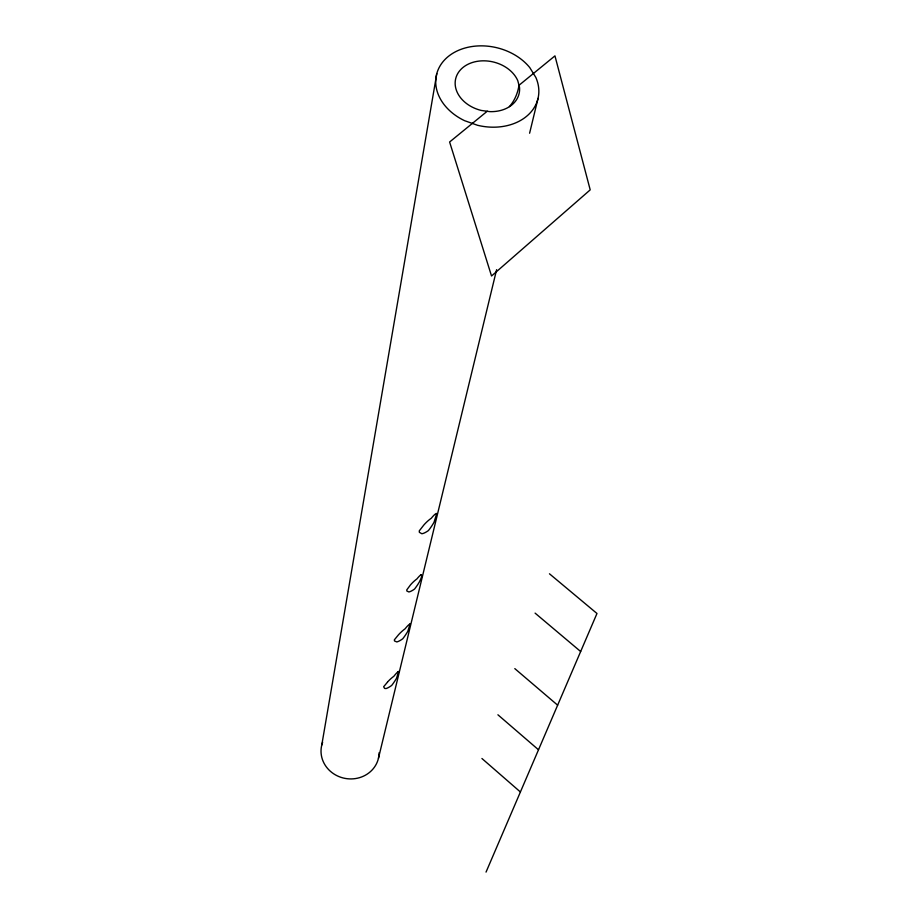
<?xml version="1.0" encoding="UTF-8"?>
<svg xmlns="http://www.w3.org/2000/svg" width="918" height="918" viewBox="0 0 918 918"><rect width="100%" height="100%" fill="white"/><g stroke="black" fill="none" stroke-linecap="round" stroke-linejoin="round"><path stroke-width="1.38" d="M321.782 745.003L436.784 73.658M378.445 758.314L496.615 269.662M529.606 133.225L538.028 98.421M486.035 872.1L596.975 613.488L549.469 573.796M387.476 682.177L383.655 686.733L384.596 688.408L385.996 688.557A11.291 2.869 -41.8 0 0 391.711 685.413A11.291 1.802 -56 0 0 396.496 678.322L398.699 671.402L398.045 671.907M487.32 111.181L449.613 142.003L491.532 275.997L590.205 189.865L554.954 55.872L518.991 85.294A30.489 19.989 -78.1 0 1 509.41 106.58M421.064 574.852C423.129 574.714 420.042 580.463 419.342 581.989A11.326 2.008 -56.4 0 1 414.534 589.069A11.337 3.19 -42.4 0 1 408.866 591.949L406.858 591.031L406.777 589.872L410.518 584.858A11.337 3.19 -42.4 0 1 416.956 578.891A11.326 2.008 -56.4 0 1 421.098 574.714M535.091 613.121L580.658 651.528M514.803 668.614L557.639 705.173M497.912 714.789L538.51 749.788M481.927 758.497L520.403 791.982M379.123 752.703A29.112 27.024 9.9 0 1 345.134 778.407A29.112 27.024 9.9 0 1 322.631 742.295M387.499 682.063A11.291 2.869 -41.8 0 1 393.879 676.245A11.291 1.802 -56 0 1 398.068 671.781M410.151 623.861L407.787 631.343A11.865 1.997 -56.2 0 1 402.761 638.767A11.865 3.167 -42.1 0 1 396.794 641.934L394.476 640.948L394.373 639.812L398.423 634.877A11.854 3.167 -42.1 0 1 405.125 628.773A11.854 1.997 -56.2 0 1 409.497 624.24L410.151 623.861M436.75 513.529L433.984 522.365A13.196 2.479 -56.8 0 1 428.396 530.593A13.196 3.936 -42.8 0 1 421.844 533.737L419.342 532.302L419.274 530.868L423.875 524.981A13.196 3.936 -42.8 0 1 431.345 518.188A13.196 2.479 -56.8 0 1 436.107 513.564L436.75 513.529M518.991 85.294L519.508 87.256A32.578 24.97 13.1 0 1 489.73 111.629L481.261 110.447A32.578 24.97 13.1 0 1 462.97 67.484A32.578 24.97 13.1 0 1 517.775 80.669L518.991 85.294M472.357 123.425L464.588 120.683A52.119 39.956 13.1 0 1 448.248 56.503A52.119 39.956 13.1 0 1 529.766 67.588L535.848 77.456A52.119 39.956 13.1 0 1 526.404 116.46A52.119 39.956 13.1 0 1 477.509 125.273L472.357 123.425"/></g></svg>
